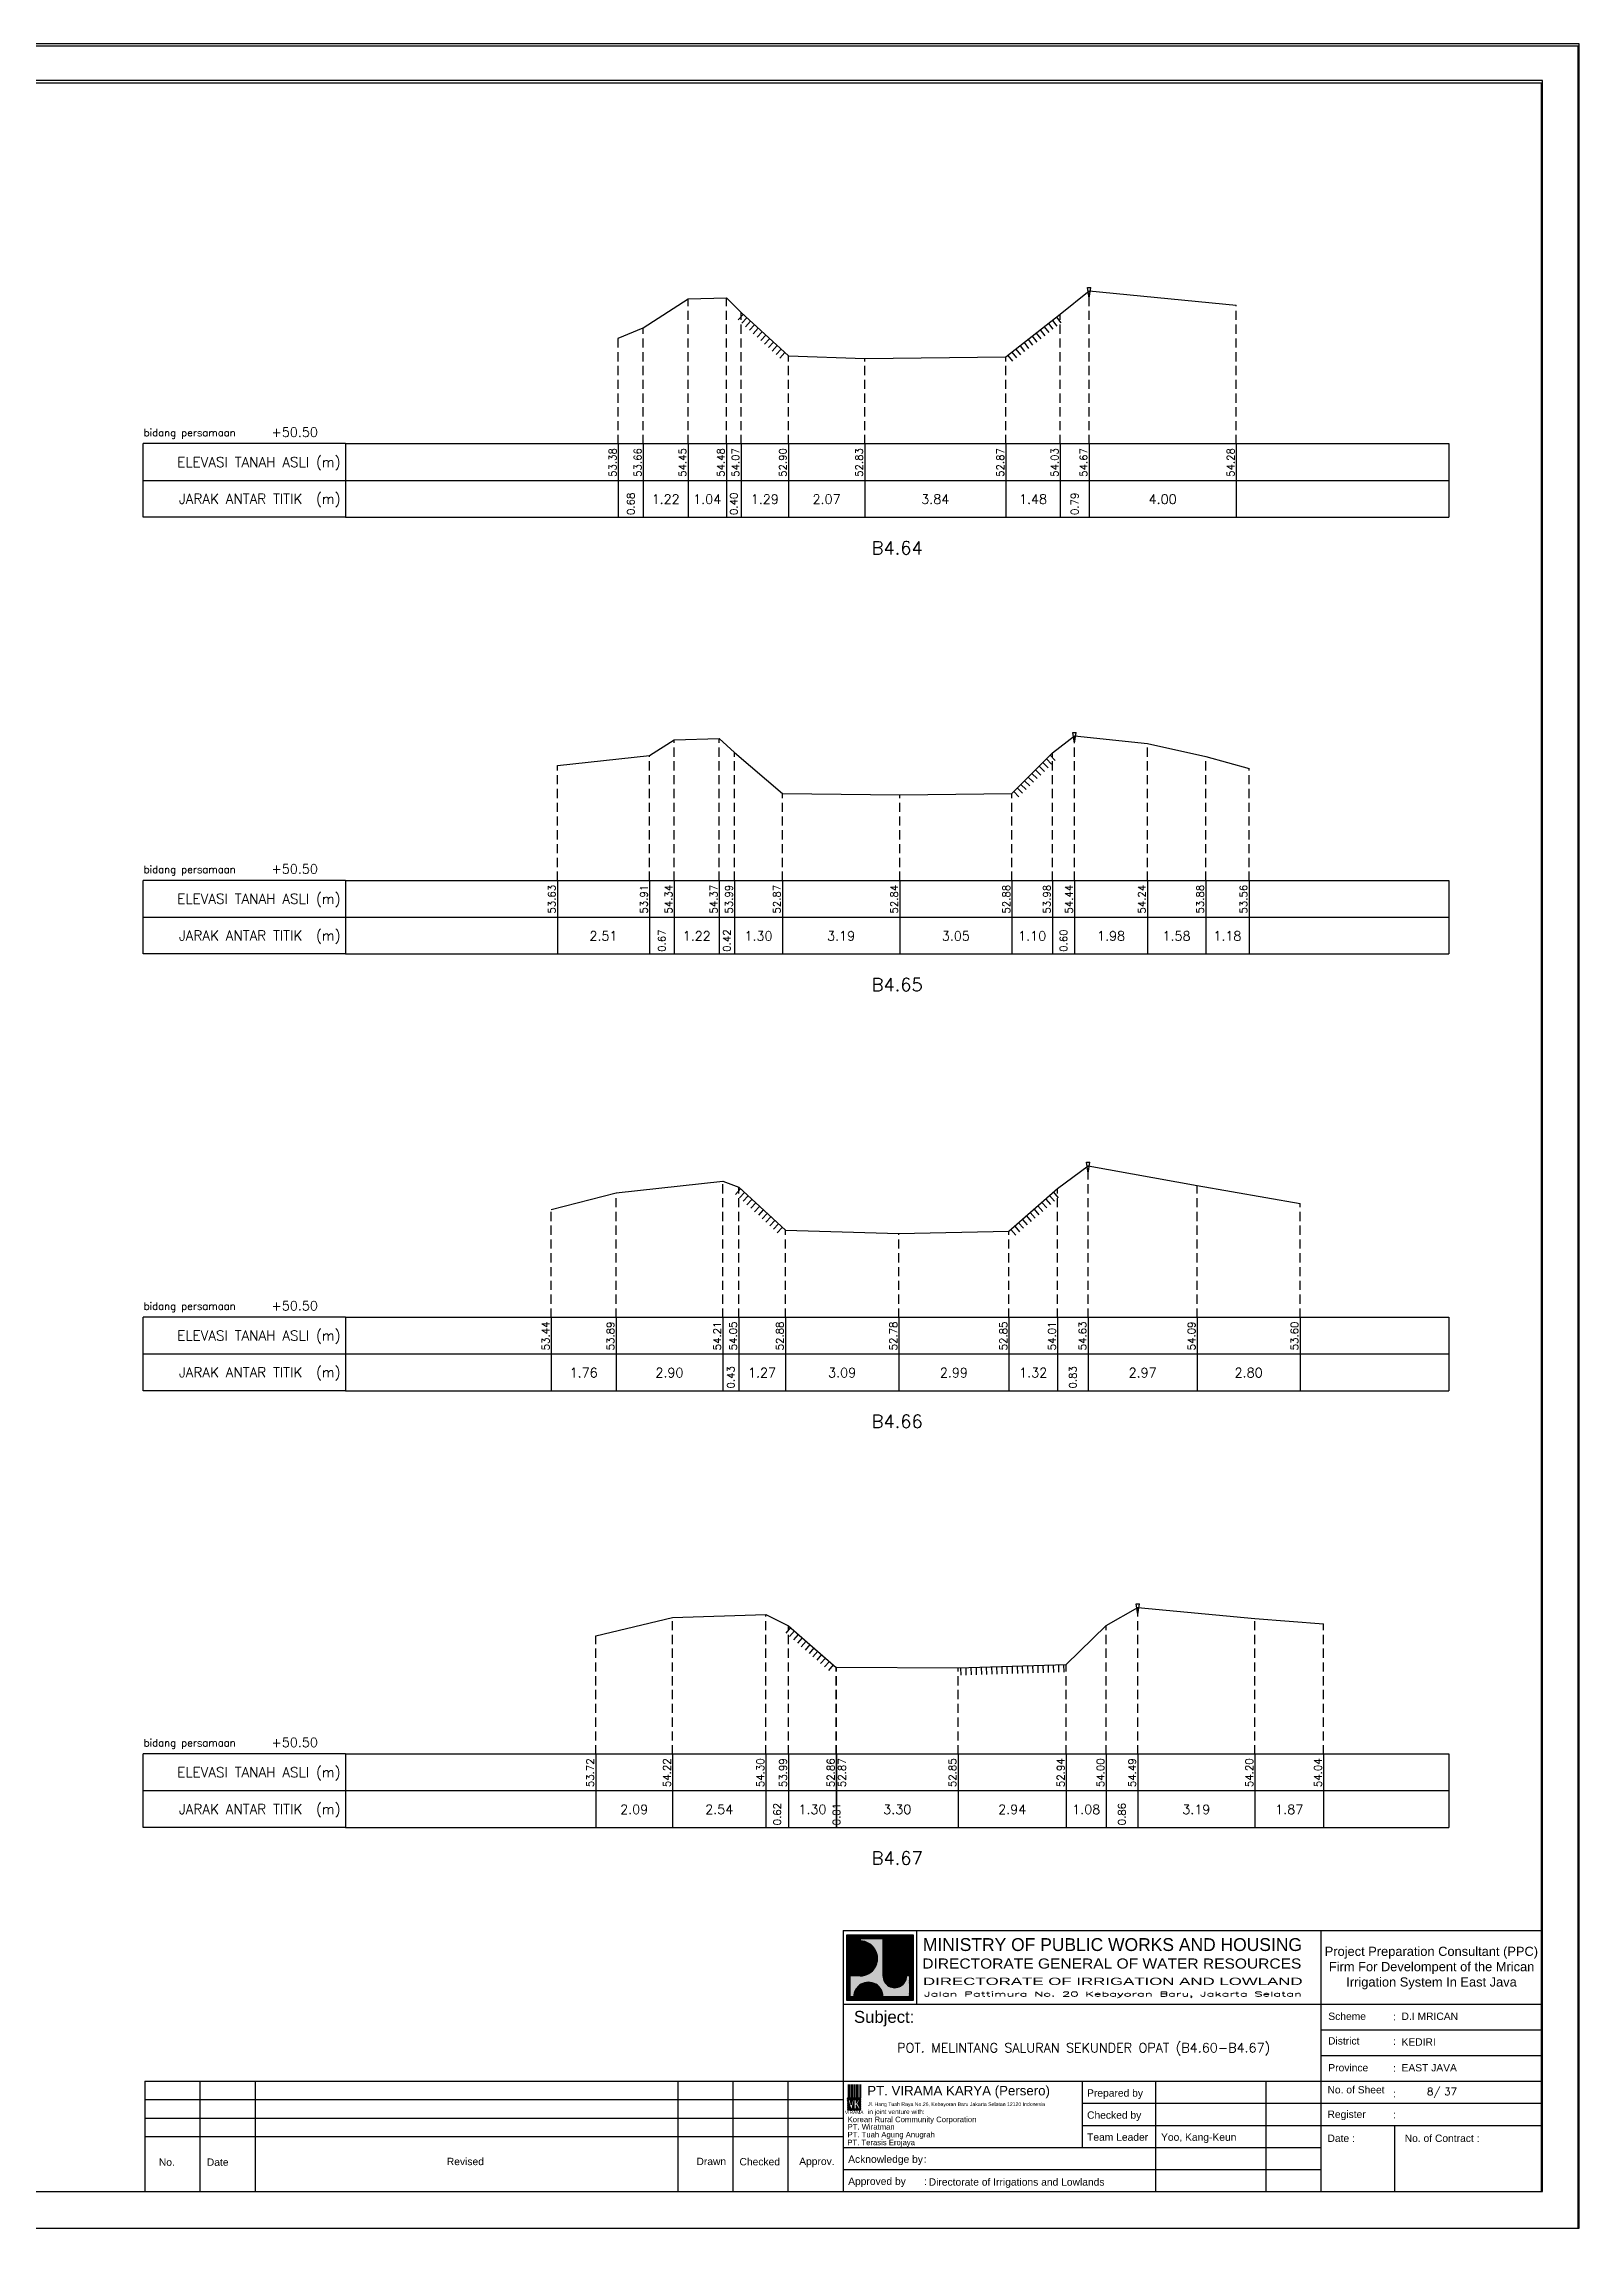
# Model space of a CAD drawing. Header units: inches. Extents: x -11 to 3175, y -842 to -783.
# Drawn here: x 639.3 to 681.1, y -842 to -782.6 of the extents above; entities that cross this region are included whole.
import ezdxf
from ezdxf.enums import TextEntityAlignment as Align

# ---------------------------------------------------------------- set-up
doc = ezdxf.new("R2010")
doc.units = ezdxf.units.IN
doc.header["$MEASUREMENT"] = 0
doc.linetypes.add('DASHED2', pattern=[0.375, 0.25, -0.125])
doc.layers.add('KOP', color=7, linetype='Continuous')
doc.layers.add('pelengkap', color=7, linetype='Continuous')
doc.styles.add('ARIAL', font='arial.ttf')
doc.styles.add('battang01', font='arial.ttf')
doc.styles.add('L100', font='simplex.shx', dxfattribs={"height": 0.254})
doc.styles.add('L140', font='simplex.shx', dxfattribs={"height": 0.356})
doc.styles.add('L80', font='simplex.shx', dxfattribs={"height": 0.203})
doc.styles.add('ROMANS-N', font='ROMANS.SHX', dxfattribs={"width": 0.8})
doc.styles.add('SONDU', font='arial.ttf')
doc.styles.get("Standard").update_dxf_attribs({"font": 'simplex.shx'})
doc.styles.add('STYLE1', font='arial.ttf', dxfattribs={"height": 0.2})
pattern_1 = [(45, (0, 0), (-0.08838834764831843, 0.08838834764831845), [])]

# ---------------------------------------------------------------- blocks, each defined once
blk = doc.blocks.new('kop')
at = {"layer": 'KOP'}
h = blk.add_hatch(color=3, dxfattribs=at)
h.paths.add_polyline_path([(609.8653532927285, 69.7965174242664), (591.8076082223538, 69.7965174242664), (591.8076082223538, 51.90947071793616), (609.8653532927285, 51.90947071793616)])
h.paths.add_polyline_path([(592.1020534932645, 52.24844148547069), (592.1020534932645, 69.50460869670152), (609.5341911203627, 69.50460869670152), (609.5341911203627, 52.24844148547069)], flags=16)
edge = h.paths.add_edge_path(flags=0)
edge.add_line((608.873529834174, 52.90910277674104), (601.6712012034158, 52.90910277674104))
edge.add_ellipse((597.6820295724688, 52.91975268540099), major_axis=(2.820780363398898, 2.820780363398898), ratio=0.9999999999999934, start_angle=314.8470375744171, end_angle=495.1529624255826)
edge.add_line((593.6928579415221, 52.90910277674104), (592.7627147794652, 52.90910277674104))
edge.add_line((592.7627147794651, 52.90910277674104), (592.7627147794651, 58.62619728620361))
edge.add_line((592.7627147794651, 58.62619728620368), (595.428986556629, 58.62619728620368))
edge.add_ellipse((595.4289865566291, 63.36824099147847), major_axis=(-3.353131261170752, 3.353131261170752), ratio=0.9999999999999983, start_angle=134.9999999999999, end_angle=314.9999999999999)
edge.add_line((595.4289865566291, 68.11028469675327), (595.4289865566291, 68.84394741944757))
edge.add_line((595.4289865566291, 68.84394741944752), (601.6547436091821, 68.84394741944752))
edge.add_line((601.6547436091821, 68.84394741944752), (601.6547436091821, 58.59413430307072))
edge.add_ellipse((604.8563547331537, 58.62619728605213), major_axis=(2.263994459030571, 2.263994459030571), ratio=0.9999999999991376, start_angle=135.5737774266452, end_angle=315.0000000026869)
edge.add_line((608.0581264027169, 58.62619728620368), (608.873529834174, 58.62619728620368))
edge.add_line((608.873529834174, 58.62619728620368), (608.873529834174, 52.9091027767411))
h = blk.add_hatch(dxfattribs=at)
h.set_pattern_fill('ANSI31', color=21)
h.set_pattern_definition(pattern_1)
h.paths.add_polyline_path([(609.5341911203627, 69.50460869670152), (592.1020534932645, 69.50460869670152), (592.1020534932645, 52.24844148547069), (609.5341911203627, 52.24844148547069)])
edge = h.paths.add_edge_path(flags=16)
edge.add_line((608.0581264038578, 58.62619728331649), (608.873529834174, 58.62619728331649))
edge.add_line((608.873529834174, 58.62619728331649), (608.873529834174, 52.90910277674104))
edge.add_line((608.873529834174, 52.90910277674104), (601.6712012043477, 52.90910277674104))
edge.add_ellipse((597.6820295732255, 52.91975268530538), major_axis=(-2.820780363950464, 2.820780363950464), ratio=0.9999999999999999, start_angle=224.8470375717975, end_angle=405.1529624282025)
edge.add_line((593.6928579421033, 52.90910277674104), (592.7627147794651, 52.90910277674104))
edge.add_line((592.7627147794651, 52.90910277674104), (592.7627147794651, 58.62619728331649))
edge.add_line((592.7627147794651, 58.62619728331649), (595.4289865705781, 58.62619728331649))
edge.add_ellipse((595.4289865571182, 63.3682409894528), major_axis=(-3.353131262124677, 3.353131262124677), ratio=0.9999999999999912, start_angle=134.9999999999997, end_angle=314.9999999999998)
edge.add_line((595.4289865571182, 68.11028469676671), (595.4289865571182, 68.84394741944752))
edge.add_line((595.4289865571182, 68.84394741944752), (601.6547436095548, 68.84394741944752))
edge.add_line((601.6547436095548, 68.84394741944752), (601.6547436095548, 58.5941344047481))
edge.add_ellipse((604.8563547345466, 58.62619728331649), major_axis=(-2.263994459341034, 2.263994459341035), ratio=0.999999999999965, start_angle=45.57377555810933, end_angle=225.000000000001)
h = blk.add_hatch(color=3, dxfattribs=at)
edge = h.paths.add_edge_path()
edge.add_line((601.6547436091821, 68.84394741944752), (595.4289865566291, 68.84394741944752))
edge.add_line((595.4289865566291, 68.84394741944752), (595.4289865566291, 68.11028469675321))
edge.add_ellipse((595.4289865566291, 63.36824099147847), major_axis=(-3.353131261170759, 3.353131261170758), ratio=0.9999999999999979, start_angle=134.9999999999999, end_angle=314.99999999999994, ccw=False)
edge.add_line((595.4289865566291, 58.62619728620368), (592.7627147794652, 58.62619728620368))
edge.add_line((592.7627147794651, 58.62619728620368), (592.7627147794651, 52.9091027767411))
edge.add_line((592.7627147794651, 52.90910277674104), (593.692857941522, 52.90910277674104))
edge.add_ellipse((597.6820295724688, 52.91975268540099), major_axis=(-2.820780363398898, 2.820780363398898), ratio=0.9999999999999934, start_angle=-135.1529624255826, end_angle=45.15296242558293, ccw=False)
edge.add_line((601.6712012034156, 52.90910277674104), (608.8735298341738, 52.90910277674104))
edge.add_line((608.873529834174, 52.90910277674104), (608.873529834174, 58.62619728620361))
edge.add_line((608.873529834174, 58.62619728620368), (608.0581264027169, 58.62619728620368))
edge.add_ellipse((604.856354733136, 58.62619728987087), major_axis=(2.263994459042317, 2.263994459042318), ratio=0.9999999999997576, start_angle=134.426222510409, end_angle=314.999999934367, ccw=False)
edge.add_line((601.6547436091821, 58.65826027636805), (601.6547436091821, 68.8439474194476))
h = blk.add_hatch(dxfattribs=at)
h.set_pattern_fill('ANSI31', color=41)
h.set_pattern_definition(pattern_1)
h.paths.add_polyline_path([(595.5939701222399, 25.44229578518152), (591.9923714647559, 25.44229578518152), (591.9923714647559, 22.12011222587194), (595.5939701222399, 22.12011222587194)])
h.paths.add_polyline_path([(594.8290399212113, 23.80107538915849), (595.486404190889, 22.50553331270966), (594.9518442189607, 22.50553331270966), (594.3704352444638, 23.59173922572727), (594.3704352444638, 22.50553331270966), (593.8526512319377, 22.50553331270966), (593.8526512319377, 24.7253559070662), (593.2416323709347, 22.50553331270966), (592.8436656118323, 22.50553331270966), (592.1206616099082, 25.0450254569166), (592.6728596590955, 25.0450254569166), (593.0257276515837, 23.53939475651638), (593.4088768836065, 25.0450254569166), (594.3704352444638, 25.0450254569166), (594.3704352444638, 23.99209855350495), (594.8904903176194, 25.0450254569166), (595.4627761213299, 25.0450254569166)], flags=16)
at = {"color": 2}
blk.add_lwpolyline([(-49.29008735655361, -9.987386569675465), (790.6905617838997, -9.987386569675465), (790.6905617838997, 583.2926438577114), (-49.29008735655361, 583.2926438577114)], close=True, dxfattribs=at)
at = {"color": 6}
blk.add_lwpolyline([(0.6493091440684111, 0.0004927304488262507), (780.7026824837753, 0.0004927304488262507), (780.7026824837753, 573.3047645575871), (0.6493091440684111, 573.3047645575871)], close=True, dxfattribs=at)
at = {"layer": 'KOP', "color": 5}
for p, q in [((590.8030303217506, 70.96299432783698), (590.8030303217506, 29.98464833497903)), ((590.8030303217506, 70.96299432783698), (780.7026824837753, 70.96299432783698)), ((400.9033781597261, 29.98464833497903), (400.9033781597261, 0.0004927304488262507)), ((400.9033781597261, 29.98464833497903), (590.8030303217506, 29.98464833497903)), ((590.8030303217506, 29.98464833497903), (590.8030303217506, 0.0004927304488262507))]:
    blk.add_line(p, q, dxfattribs=at)
at = {"layer": 'KOP', "color": 3}
for p, q in [((591.8076082223538, 69.7965174242664), (609.8653532927285, 69.7965174242664)), ((591.8076082223538, 51.90947071793616), (591.8076082223538, 69.7965174242664)), ((592.1020534932645, 69.50460869670152), (609.5341911203627, 69.50460869670152)), ((592.1020534932645, 52.24844148547069), (592.1020534932645, 69.50460869670152)), ((595.4289865571182, 68.84394741502373), (595.4289865571182, 68.1102846954029)), ((595.4289865566291, 68.84394741944752), (601.6547436091821, 68.84394741944752)), ((601.6547436095548, 58.59413430414176), (601.6547436095548, 68.84394741502373)), ((609.5341911203627, 69.50460869670152), (609.5341911203627, 52.24844148547069)), ((609.8653532927285, 69.7965174242664), (609.8653532927285, 51.90947071793616)), ((592.7627147794651, 52.90910277674104), (592.7627147794651, 58.62619728620368)), ((595.4289865571182, 58.62619728331649), (592.7627147799426, 58.62619728331649)), ((608.8735298352565, 58.62619728331649), (608.0581264038578, 58.62619728331649)), ((608.873529834174, 58.62619728620368), (608.873529834174, 52.90910277674104)), ((609.8653532927285, 51.90947071793616), (591.8076082223538, 51.90947071793616)), ((609.5341911203627, 52.24844148547069), (592.1020534932645, 52.24844148547069)), ((593.6928579415221, 52.90910277674104), (592.7627147794651, 52.90910277674104)), ((608.873529834174, 52.90910277674104), (601.6712012034156, 52.90910277674104)), ((720.7343712747147, 43.97725428375983), (780.7026824837753, 43.97725428375983)), ((720.7343712747147, 36.98095130936949), (780.7026824837753, 36.98095130936949)), ((415.895455961991, 29.98464833497903), (415.895455961991, 0.0004927304488262507)), ((430.8875337642562, 29.98464833497903), (430.8875337642562, 0.0004927304488262507)), ((545.8267969149554, 29.98464833497903), (545.8267969149554, 0.0004927304488262507)), ((560.8188747172203, 29.98464833497903), (560.8188747172203, 0.0004927304488262507)), ((575.8109525194855, 29.98464833497903), (575.8109525194855, 0.0004927304488262507)), ((655.7687007982327, 29.98464833497903), (655.7687007982327, 11.99415497226093)), ((675.7581378679197, 29.98464833497903), (675.7581378679197, 0.0004927304488262507)), ((705.7422934724498, 29.98464833497903), (705.7422934724498, 0.0004927304488262507)), ((400.9033781597261, 24.98728906755738), (590.8030303217506, 24.98728906755738)), ((655.7687007982327, 23.98781721407303), (720.7343712747147, 23.98781721407303)), ((720.7343712747147, 23.98781721407303), (780.7026824837753, 23.98781721407303)), ((400.9033781597261, 19.98992980013563), (590.8030303217506, 19.98992980013563)), ((655.7687007982327, 17.99098609316704), (720.7343712747147, 17.99098609316704)), ((720.7343712747147, 17.99098609316704), (780.7026824837753, 17.99098609316704)), ((740.7238083444017, 17.99098609316704), (740.7238083444017, 0.0004927304488262507)), ((400.9033781597261, 14.99257053271398), (590.8030303217506, 14.99257053271398)), ((590.8030303217506, 5.997323851354935), (720.7343712747147, 5.997323851354935))]:
    blk.add_line(p, q, dxfattribs=at)
at = {"layer": 'KOP', "color": 4}
for p, q in [((610.7924673914374, 70.96299432783698), (610.7924673914374, 50.97355725815018)), ((720.7343712747147, 70.96299432783698), (720.7343712747147, 0.0004927304488262507)), ((590.8030303217506, 50.97355725815018), (720.7343712747147, 50.97355725815018)), ((720.7343712747147, 50.97355725815018), (780.7026824837753, 50.97355725815018)), ((590.8030303217506, 29.98464833497903), (720.7343712747147, 29.98464833497903)), ((720.7343712747147, 29.98464833497903), (780.7026824837753, 29.98464833497903)), ((590.8030303217506, 11.99415497226093), (720.7343712747147, 11.99415497226093))]:
    blk.add_line(p, q, dxfattribs=at)
at = {"layer": 'KOP', "color": 41}
blk.add_line((595.5939701222399, 22.12011222587194), (591.9923714647559, 22.12011222587194), dxfattribs=at)
for points in [[(591.9923714647559, 25.44229578518152), (595.5939701222399, 25.44229578518152)], [(592.1206616099082, 25.0450254569166), (592.6728596590955, 25.0450254569166)], [(592.1206616099082, 25.0450254569166), (592.8436656118323, 22.50553331270964)], [(592.2042302093139, 25.44229578518152), (592.4160889538717, 25.44229578518152)], [(592.6279476984296, 25.44229578518152), (592.8398064429874, 25.44229578518152)], [(592.6728596590955, 25.04502545691657), (593.0257276515837, 23.53939475651638), (593.4088768836065, 25.04502545691663)], [(593.0516651875452, 25.44229578518152), (593.2635239321031, 25.44229578518152)], [(593.2416323709347, 22.50553331270964), (593.8526512319377, 24.7253559070662)], [(593.4088768836065, 25.0450254569166), (594.3704352444638, 25.0450254569166)], [(593.475382676661, 25.44229578518152), (593.6872414212188, 25.44229578518152)], [(593.8526512319377, 22.50553331270966), (593.8526512319377, 24.7253559070662)], [(593.8991001657766, 25.44229578518152), (594.1109589103345, 25.44229578518152)], [(594.3228176548924, 25.44229578518152), (594.5346763994503, 25.44229578518152)], [(594.3704352444638, 25.0450254569166), (594.3704352444638, 23.99209855350495)], [(594.3704352444638, 23.99209855350495), (594.8904903176194, 25.04502545691664)], [(594.7465351440081, 25.44229578518152), (594.958393888566, 25.44229578518152)], [(594.8290399212113, 23.80107538915849), (595.4627761213299, 25.04502545691658)], [(594.8290399212113, 23.80107538915849), (595.486404190889, 22.50553331270966)], [(594.8904903176194, 25.0450254569166), (595.4627761213299, 25.0450254569166)], [(595.1702526331238, 25.44229578518152), (595.3821113776818, 25.44229578518152)], [(592.8436656118323, 22.50553331270966), (593.2416323709347, 22.50553331270966)], [(593.8526512319377, 22.50553331270966), (594.3704352444638, 22.50553331270966)], [(594.9518442189607, 22.50553331270961), (594.3704352444638, 23.59173922572727)], [(594.3704352444638, 23.59173922572727), (594.3704352444638, 22.50553331270966)], [(594.9518442189607, 22.50553331270966), (595.486404190889, 22.50553331270966)]]:
    blk.add_lwpolyline(points, dxfattribs=at)
at = {"layer": 'KOP', "color": 42}
for points in [[(592.1962927759001, 29.11418325926331), (592.1962927759001, 25.44229578518152)], [(592.5354066955362, 29.11418325926331), (592.5354066955362, 25.44229578518152)], [(592.9591241846518, 29.11418325926331), (592.9591241846518, 25.44229578518152)], [(593.3828416737675, 29.11418325926331), (593.3828416737675, 25.44229578518152)], [(593.8065591628832, 29.11418325926331), (593.8065591628832, 25.44229578518152)], [(594.2302766519989, 29.11418325926331), (594.2302766519989, 25.44229578518152)], [(594.6539941411147, 29.11418325926331), (594.6539941411147, 25.44229578518152)], [(595.0777116302304, 29.11418325926331), (595.0777116302304, 25.44229578518152)], [(595.5014291193462, 29.11418325926331), (595.5014291193462, 25.44229578518152)]]:
    blk.add_lwpolyline(points, dxfattribs=at)
at = {"layer": 'KOP', "color": 3}
for centre, major_axis, ratio, start_param, end_param in [((595.4289865571182, 63.3682409894528), (-3.353131262124677, 3.353131262124677), 0.9999999999999912, 2.35619449019234, 5.497787143782134), ((597.6820295732255, 52.91975268530538), (-2.820780363950464, 2.820780363950464), 0.9999999999999998, 3.924321118983262, 7.071253168581014), ((604.8563547345466, 58.62619728331649), (-2.263994459341034, 2.263994459341035), 0.9999999999999651, 0.7853981633974656, 3.926990816987259)]:
    blk.add_ellipse(centre, major_axis=major_axis, ratio=ratio, start_param=start_param, end_param=end_param, dxfattribs=at)
at = {"layer": 'KOP', "color": 5, "style": 'SONDU'}
for s, height, width, p, p2 in [('MINISTRY OF PUBLIC WORKS AND HOUSING', 3.49815148719519, 0.9710490151369037, (612.4932982688147, 65.39724920043633), (715.583635835389, 65.39724920043633)), ('DIRECTORATE GENERAL OF WATER RESOURCES', 2.748547597081934, 1.100714376561997, (612.3259886324004, 60.61804978528377), (715.4154333181652, 60.61804978528377)), ('DIRECTORATE OF IRRIGATION AND LOWLAND', 1.99894370696868, 1.63875262601232, (612.5247331509995, 56.15346481889102), (715.7518429621628, 56.15346481889102))]:
    blk.add_text(s, height=height, dxfattribs=dict(at, width=width)).set_placement(p, p2, align=Align.FIT)
at = {"layer": 'KOP', "color": 3, "style": 'ROMANS-N', "width": 1.832260783358812}
blk.add_text('Jalan Pattimura No. 20 Kebayoran Baru, Jakarta Selatan', height=1.249339816855425, dxfattribs=at).set_placement((612.7914110984061, 53.0739527913797), (715.583635835389, 53.0739527913797), align=Align.FIT)
at = {"layer": 'KOP', "color": 5, "style": 'ARIAL'}
blk.add_text('Subject:', height=3.252150442789123, dxfattribs=at).set_placement((593.7538629287924, 45.86653647040268))
at = {"layer": 'KOP', "color": 3}
for s, height, style, p in [('Scheme', 1.99894370696868, 'battang01', (722.7467307064071, 46.65722556886666)), (':', 1.99894370696868, 'battang01', (740.368327375754, 46.56012324452533)), ('D.I MRICAN', 1.99894370696868, 'battang01', (742.6585068305885, 46.65722556886666)), ('District', 1.99894370696868, 'battang01', (722.6754973804648, 39.96707763894264)), ('KEDIRI', 1.99894370696868, 'battang01', (742.6585068305885, 39.66092259447632)), (':', 1.99894370696868, 'battang01', (740.382074427338, 39.86997531646293)), ('Province', 1.99894370696868, 'battang01', (722.7467307064071, 32.66461962008597)), (':', 1.99894370696868, 'battang01', (740.368327375754, 32.56751729574452)), ('EAST JAVA', 1.99894370696868, 'battang01', (742.6585068305885, 32.66461962008597)), ('Prepared by', 1.99894370696868, 'battang01', (657.1430811109453, 25.78808395849862)), ('No. of Sheet ', 1.99894370696868, 'battang01', (722.520620818671, 26.67669459981798)), (':', 1.99894370696868, 'battang01', (740.3764858407951, 25.61838168175072)), ('in joint venture with:', 1.249339816855425, 'SONDU', (597.5578460284455, 21.07202452231022)), ('Checked by', 1.99894370696868, 'battang01', (657.1430811109453, 19.79125283759251)), ('Register', 1.99894370696868, 'battang01', (722.520620818671, 20.01807698302375)), (':', 1.99894370696868, 'battang01', (740.3598310849088, 19.92097465868241)), ('Team Leader', 1.99894370696868, 'battang01', (657.1430811109453, 13.79442171668651)), ('Yoo, Kang-Keun', 1.99894370696868, 'battang01', (677.261691985017, 13.79442171668651)), ('Date :', 1.99894370696868, 'battang01', (722.520620818671, 13.48542904786333)), ('No. of Contract :', 1.99894370696868, 'battang01', (743.5203251274443, 13.48542904786333)), ('No.', 2, 'STYLE1', (404.7326663119579, 6.989602865739329)), ('Date', 2, 'STYLE1', (417.7761580577991, 6.989602865739329)), ('Revised', 2, 'STYLE1', (483.0371936477145, 7.169341252978228)), ('Drawn', 2, 'STYLE1', (550.9231662973559, 7.182965166626985)), ('Checked', 2, 'STYLE1', (562.6224972631348, 7.108401592637279)), ('Approv.', 2, 'STYLE1', (578.86250988613, 7.205550314016108)), ('Acknowledge by', 1.99894370696868, 'battang01', (592.1774106344633, 7.797590595780406)), (':', 1.99894370696868, 'battang01', (612.7647815001492, 7.813086169812294)), ('Approved by', 1.99894370696868, 'battang01', (592.1774106344633, 1.800759474874411)), (':', 1.99894370696868, 'battang01', (612.8062382028575, 1.771932832116903)), ('Directorate of Irrigations and Lowlands', 1.99894370696868, 'battang01', (614.0846811434608, 1.594699671224788))]:
    blk.add_text(s, height=height, dxfattribs=dict(at, style=style)).set_placement(p)
at = {"layer": 'KOP', "color": 6, "style": 'SONDU'}
blk.add_text('PT. VIRAMA KARYA (Persero)', height=2.580944750812598, dxfattribs=at).set_placement((597.3630730504415, 26.14584984606049))
at = {"layer": 'KOP', "color": 42, "style": 'SONDU'}
blk.add_text('VIRAMA', height=0.9417941134961573, dxfattribs=at).set_placement((591.2959839900191, 21.03873930941651))
at = {"layer": 'KOP', "color": 4, "style": 'SONDU'}
for s, p in [('Korean Rural Community Corporation', (592.0172325651579, 18.85809622764893)), ('PT. Wiratman', (592.0172325651579, 16.86431729777243)), ('PT. Terasis Erojaya', (591.9444979581187, 12.58833032325808)), ('PT. Tuah Agung Anugrah', (591.9984246368545, 14.73155498450907))]:
    blk.add_text(s, height=1.49920778022651, dxfattribs=at).set_placement(p)
at = {"layer": 'KOP', "color": 3, "insert": (719.8583502723425, 60.76950394133539), "char_height": 2.49867963371085, "width": 61.43936713392102, "attachment_point": 4, "style": 'SONDU'}
blk.add_mtext('\\pi1.9124;Project Preparation Consultant (PPC)\\P\\pi3.0493;Firm For Develompent of the Mrican \\P\\pi7.7731;Irrigation System In East Java', dxfattribs=at)
at = {"layer": 'KOP', "color": 2, "insert": (597.5716775050441, 24.25098294227902), "char_height": 0.9994718534843399, "width": 48.71807324837515, "attachment_point": 1, "style": 'SONDU'}
blk.add_mtext('Jl. Hang Tuah Raya No.26, Kebayoran Baru Jakarta Selatan 12120 Indonesia', dxfattribs=at)
blk = doc.blocks.new('c100')
at = {"color": 2}
blk.add_lwpolyline([(-5, -1), (79.10000000000002, -1), (79.10000000000002, 58.4), (-5, 58.4)], close=True, dxfattribs=at)
at = {"color": 6}
blk.add_lwpolyline([(0, 0), (78.10000000000002, 0), (78.10000000000002, 57.4), (3.516176065587739e-15, 57.4)], close=True, dxfattribs=at)
blk = doc.blocks.new('das2')
at = {"color": 5, "linetype": 'Continuous'}
for q in [(0, 1), (17.75, 0.9999999999999973)]:
    blk.add_line((2.75, 1), q, dxfattribs=at)
at = {"color": 3, "linetype": 'Continuous'}
for p, q in [((2.75, 1), (2.75, 0)), ((17.75, 0.9999999999999973), (17.75, -2.664535259100376e-15)), ((0, 0.5000000000000004), (17.75, 0.4999999999999973)), ((2.75, 0), (0, 0)), ((2.75, 0), (17.75, -2.664535259100376e-15))]:
    blk.add_line(p, q, dxfattribs=at)
blk.add_lwpolyline([(0, 0), (0, 1)], dxfattribs=at)
blk.add_text('bidang persamaan', height=0.1, dxfattribs=at).set_placement((0.005000000000000004, 1.100000000000001))
at = {"color": 5, "linetype": 'Continuous'}
for s, p in [('ELEVASI TANAH ASLI (m)', (2.683279515513197, 0.6825000000000001)), ('JARAK ANTAR TITIK  (m)', (2.683279515513197, 0.1825000000000001))]:
    blk.add_text(s, height=0.135, dxfattribs=at).set_placement(p, align=Align.RIGHT)
blk = doc.blocks.new('gbrpatok')
at = {"color": 2, "linetype": 'Continuous'}
for p, q in [((-0.0004517254713327645, 0.0009574234873781506), (0.0004517254713327645, 0.0009574234873781506)), ((0, -0.001962284437723838), (-0.0004517254713327645, 0.0009574234873781506)), ((0, -0.001962284437723838), (0.0004517254713327645, 0.0009574234873781506))]:
    blk.add_line(p, q, dxfattribs=at)

msp = doc.modelspace()

# ---------------------------------------------------------------- linework, layer by layer
at = {"color": 2, "linetype": 'Continuous', "lineweight": -3}
for p, q in [((666.9846871880146, -789.9549437295865), (667.7698623280146, -789.3209437295866)), ((667.7698623280146, -789.3209437295866), (671.7698623280146, -789.7079437295865)), ((655.6457942780146, -790.3259437295865), (656.8624921180146, -789.5349437295865)), ((656.8624921180146, -789.5349437295865), (657.9050966440146, -789.5099437295866)), ((657.9050966440146, -789.5099437295866), (658.3063933550146, -789.9129437295866)), ((658.3063933550146, -789.9129437295866), (659.5936803340146, -791.0889437295865)), ((665.5055388090146, -791.1179437295865), (666.9846871880146, -789.9549437295865)), ((654.9649625580146, -790.6049437295866), (655.6457942780146, -790.3259437295865)), ((659.5936803340146, -791.0889437295865), (661.6668289020146, -791.1599437295865)), ((661.6668289020146, -791.1599437295865), (665.5055388090146, -791.1179437295865)), ((655.8156931409483, -801.949709414938), (656.4865320009483, -801.525709414938)), ((656.4865320009483, -801.525709414938), (657.7112665329482, -801.495709414938)), ((657.7112665329482, -801.495709414938), (658.1280136069482, -801.870709414938)), ((658.1280136069482, -801.870709414938), (659.4294265539482, -802.987709414938)), ((665.6697927279482, -802.986709414938), (666.7739731629482, -801.881709414938)), ((666.7739731629482, -801.881709414938), (667.3744971009482, -801.422709414938)), ((667.3744971009482, -801.422709414938), (669.3564660709483, -801.625709414938)), ((669.3564660709483, -801.625709414938), (670.9401476729482, -801.980709414938)), ((653.3100110409482, -802.228709414938), (655.8156931409483, -801.949709414938)), ((670.9401476729482, -801.980709414938), (672.1178002749482, -802.306709414938)), ((659.4294265539482, -802.987709414938), (662.6215197179482, -803.0227094149379)), ((662.6215197179482, -803.0227094149379), (665.6697927279482, -802.986709414938)), ((666.9115113606047, -813.7299265522679), (667.7408785896047, -813.1109265522679)), ((667.7408785896047, -813.1109265522679), (670.7089050386047, -813.6439265522679)), ((654.9051917396047, -813.8479265522678), (657.8086329226047, -813.5269265522678)), ((657.8086329226047, -813.5269265522678), (658.2419198046047, -813.6919265522679)), ((658.2419198046047, -813.6919265522679), (659.5096750326047, -814.8619265522678)), ((665.5895441206047, -814.8909265522678), (666.9115113606047, -813.7299265522679)), ((670.7089050386047, -813.6439265522679), (673.5047006726047, -814.1389265522679)), ((653.1426052296047, -814.2979265522679), (654.9051917396047, -813.8479265522678)), ((659.5096750326047, -814.8619265522678), (662.5971012806046, -814.9549265522678)), ((662.5971012806046, -814.9549265522678), (665.5895441206047, -814.8909265522678)), ((654.3541221543863, -825.8947270814707), (656.4417892243864, -825.3897270814707)), ((656.4417892243864, -825.3897270814707), (658.9810674043864, -825.3147270814707)), ((658.9810674043864, -825.3147270814707), (659.5978112763863, -825.6207270814707)), ((659.5978112763863, -825.6207270814707), (660.8948173723863, -826.7507270814707)), ((667.1492099683863, -826.6727270814706), (668.2319708633863, -825.6107270814707)), ((668.2319708633863, -825.6107270814707), (669.0916324243864, -825.1187270814706)), ((669.0916324243864, -825.1187270814706), (672.2774965143864, -825.4167270814706)), ((672.2774965143864, -825.4167270814706), (674.1457056333863, -825.5687270814707)), ((660.8948173723863, -826.7507270814707), (660.9013442733864, -826.7397270814706)), ((660.9013442733864, -826.7397270814706), (664.2044013063863, -826.7627270814706)), ((664.2044013063863, -826.7627270814706), (667.1492099683863, -826.6727270814706))]:
    msp.add_line(p, q, dxfattribs=at)
at = {"color": 1, "linetype": 'DASHED2', "lineweight": -3}
for p, q in [((667.7698623280146, -793.4869437295865), (667.7698623280146, -789.3209437295866)), ((656.8624921180146, -793.4869437295865), (656.8624921180146, -789.5349437295865)), ((657.9050966440146, -793.4869437295865), (657.9050966440146, -789.5099437295866)), ((658.3063933550146, -793.4869437295865), (658.3063933550146, -789.9129437295866)), ((666.9846871880146, -793.4869437295865), (666.9846871880146, -789.9549437295865)), ((671.7698623280146, -793.4869437295865), (671.7698623280146, -789.7079437295865)), ((654.9649625580146, -793.4869437295865), (654.9649625580146, -790.6049437295866)), ((655.6457942780146, -793.4869437295865), (655.6457942780146, -790.3259437295865)), ((659.5936803340146, -793.4869437295865), (659.5936803340146, -791.0889437295865)), ((661.6668289020146, -793.4869437295865), (661.6668289020146, -791.1599437295865)), ((665.5055388090146, -793.4869437295865), (665.5055388090146, -791.1179437295865)), ((656.4865320009483, -805.361709414938), (656.4865320009483, -801.525709414938)), ((657.7112665329482, -805.361709414938), (657.7112665329482, -801.495709414938)), ((658.1280136069482, -805.361709414938), (658.1280136069482, -801.870709414938)), ((666.7739731629482, -805.361709414938), (666.7739731629482, -801.881709414938)), ((667.3744971009482, -805.361709414938), (667.3744971009482, -801.422709414938)), ((669.3564660709483, -805.361709414938), (669.3564660709483, -801.625709414938)), ((653.3100110409482, -805.361709414938), (653.3100110409482, -802.228709414938)), ((655.8156931409483, -805.361709414938), (655.8156931409483, -801.949709414938)), ((670.9401476729482, -805.361709414938), (670.9401476729482, -801.980709414938)), ((672.1178002749482, -805.361709414938), (672.1178002749482, -802.306709414938)), ((659.4294265539482, -805.361709414938), (659.4294265539482, -802.987709414938)), ((662.6215197179482, -805.361709414938), (662.6215197179482, -803.0227094149379)), ((665.6697927279482, -805.361709414938), (665.6697927279482, -802.986709414938)), ((667.7408785896047, -817.2369265522678), (667.7408785896047, -813.1109265522679)), ((657.8086329226047, -817.2369265522678), (657.8086329226047, -813.5269265522678)), ((658.2419198046047, -817.2369265522678), (658.2419198046047, -813.6919265522679)), ((666.9115113606047, -817.2369265522678), (666.9115113606047, -813.7299265522679)), ((670.7089050386047, -817.2369265522678), (670.7089050386047, -813.6439265522679)), ((653.1426052296047, -817.2369265522678), (653.1426052296047, -814.2979265522679)), ((654.9051917396047, -817.2369265522678), (654.9051917396047, -813.8479265522678)), ((673.5047006726047, -817.2369265522678), (673.5047006726047, -814.1389265522679)), ((659.5096750326047, -817.2369265522678), (659.5096750326047, -814.8619265522678)), ((662.5971012806046, -817.2369265522678), (662.5971012806046, -814.9549265522678)), ((665.5895441206047, -817.2369265522678), (665.5895441206047, -814.8909265522678)), ((656.4417892243864, -829.1127270814707), (656.4417892243864, -825.3897270814707)), ((658.9810674043864, -829.1127270814707), (658.9810674043864, -825.3147270814707)), ((659.5978112763863, -829.1127270814707), (659.5978112763863, -825.6207270814707)), ((668.2319708633863, -829.1127270814707), (668.2319708633863, -825.6107270814707)), ((669.0916324243864, -829.1127270814707), (669.0916324243864, -825.1187270814706)), ((672.2774965143864, -829.1127270814707), (672.2774965143864, -825.4167270814706)), ((674.1457056333863, -829.1127270814707), (674.1457056333863, -825.5687270814707)), ((654.3541221543863, -829.1127270814707), (654.3541221543863, -825.8947270814707)), ((660.8948173723863, -829.1127270814707), (660.8948173723863, -826.7507270814707)), ((660.9013442733864, -829.1127270814707), (660.9013442733864, -826.7397270814706)), ((664.2044013063863, -829.1127270814707), (664.2044013063863, -826.7627270814706)), ((667.1492099683863, -829.1127270814707), (667.1492099683863, -826.6727270814706))]:
    msp.add_line(p, q, dxfattribs=at)
at = {"color": 1, "linetype": 'Continuous', "lineweight": -3}
for p, q in [((654.9649625580146, -793.4869437295865), (654.9649625580146, -795.4869437295865)), ((655.6457942780146, -793.4869437295865), (655.6457942780146, -795.4869437295865)), ((656.8624921180146, -793.4869437295865), (656.8624921180146, -795.4869437295865)), ((657.9050966440146, -793.4869437295865), (657.9050966440146, -795.4869437295865)), ((658.3063933550146, -793.4869437295865), (658.3063933550146, -795.4869437295865)), ((659.5936803340146, -793.4869437295865), (659.5936803340146, -795.4869437295865)), ((661.6668289020146, -793.4869437295865), (661.6668289020146, -795.4869437295865)), ((665.5055388090146, -793.4869437295865), (665.5055388090146, -795.4869437295865)), ((666.9846871880146, -793.4869437295865), (666.9846871880146, -795.4869437295865)), ((667.7698623280146, -793.4869437295865), (667.7698623280146, -795.4869437295865)), ((671.7698623280146, -793.4869437295865), (671.7698623280146, -795.4869437295865)), ((653.3100110409482, -805.361709414938), (653.3100110409482, -807.361709414938)), ((655.8156931409483, -805.361709414938), (655.8156931409483, -807.361709414938)), ((656.4865320009483, -805.361709414938), (656.4865320009483, -807.361709414938)), ((657.7112665329482, -805.361709414938), (657.7112665329482, -807.361709414938)), ((658.1280136069482, -805.361709414938), (658.1280136069482, -807.361709414938)), ((659.4294265539482, -805.361709414938), (659.4294265539482, -807.361709414938)), ((662.6215197179482, -805.361709414938), (662.6215197179482, -807.361709414938)), ((665.6697927279482, -805.361709414938), (665.6697927279482, -807.361709414938)), ((666.7739731629482, -805.361709414938), (666.7739731629482, -807.361709414938)), ((667.3744971009482, -805.361709414938), (667.3744971009482, -807.361709414938)), ((669.3564660709483, -805.361709414938), (669.3564660709483, -807.361709414938)), ((670.9401476729482, -805.361709414938), (670.9401476729482, -807.361709414938)), ((672.1178002749482, -805.361709414938), (672.1178002749482, -807.361709414938)), ((653.1426052296047, -817.2369265522678), (653.1426052296047, -819.2369265522678)), ((654.9051917396047, -817.2369265522678), (654.9051917396047, -819.2369265522678)), ((657.8086329226047, -817.2369265522678), (657.8086329226047, -819.2369265522678)), ((658.2419198046047, -817.2369265522678), (658.2419198046047, -819.2369265522678)), ((659.5096750326047, -817.2369265522678), (659.5096750326047, -819.2369265522678)), ((662.5971012806046, -817.2369265522678), (662.5971012806046, -819.2369265522678)), ((665.5895441206047, -817.2369265522678), (665.5895441206047, -819.2369265522678)), ((666.9115113606047, -817.2369265522678), (666.9115113606047, -819.2369265522678)), ((667.7408785896047, -817.2369265522678), (667.7408785896047, -819.2369265522678)), ((670.7089050386047, -817.2369265522678), (670.7089050386047, -819.2369265522678)), ((673.5047006726047, -817.2369265522678), (673.5047006726047, -819.2369265522678)), ((654.3541221543863, -829.1127270814707), (654.3541221543863, -831.1127270814707)), ((656.4417892243864, -829.1127270814707), (656.4417892243864, -831.1127270814707)), ((658.9810674043864, -829.1127270814707), (658.9810674043864, -831.1127270814707)), ((659.5978112763863, -829.1127270814707), (659.5978112763863, -831.1127270814707)), ((660.8948173723863, -829.1127270814707), (660.8948173723863, -831.1127270814707)), ((660.9013442733864, -829.1127270814707), (660.9013442733864, -831.1127270814707)), ((664.2044013063863, -829.1127270814707), (664.2044013063863, -831.1127270814707)), ((667.1492099683863, -829.1127270814707), (667.1492099683863, -831.1127270814707)), ((668.2319708633863, -829.1127270814707), (668.2319708633863, -831.1127270814707)), ((669.0916324243864, -829.1127270814707), (669.0916324243864, -831.1127270814707)), ((672.2774965143864, -829.1127270814707), (672.2774965143864, -831.1127270814707)), ((674.1457056333863, -829.1127270814707), (674.1457056333863, -831.1127270814707))]:
    msp.add_line(p, q, dxfattribs=at)
at = {"layer": 'pelengkap', "color": 1, "linetype": 'Continuous', "lineweight": -3}
for p, q in [((658.3580743232158, -789.96015683715), (658.2231797301774, -790.107816746296)), ((658.461436259618, -790.0545830522767), (658.3265416665797, -790.2022429614227)), ((658.5647981960203, -790.1490092674035), (658.429903602982, -790.2966691765495)), ((658.6681601324226, -790.2434354825302), (658.5332655393843, -790.3910953916762)), ((658.7715220688249, -790.337861697657), (658.6366274757866, -790.485521606803)), ((658.8748840052272, -790.4322879127837), (658.7399894121888, -790.5799478219297)), ((658.9782459416294, -790.5267141279105), (658.8433513485911, -790.6743740370565)), ((666.2208976803589, -790.555483344147), (666.3445153474884, -790.7127050741128)), ((666.330952891335, -790.4689509771563), (666.4545705584644, -790.6261727071221)), ((666.441008102311, -790.3824186101656), (666.5646257694405, -790.5396403401314)), ((666.551063313287, -790.2958862431749), (666.6746809804165, -790.4531079731407)), ((666.6611185242631, -790.2093538761842), (666.7847361913925, -790.36657560615)), ((666.7711737352391, -790.1228215091935), (666.8947914023686, -790.2800432391593)), ((666.8812289462152, -790.0362891422028), (667.0048466133446, -790.1935108721686)), ((659.0816078780317, -790.6211403430373), (658.9467132849934, -790.7688002521833)), ((659.184969814434, -790.715566558164), (659.0500752213957, -790.86322646731)), ((659.2883317508363, -790.8099927732908), (659.153437157798, -790.9576526824368)), ((659.3916936872386, -790.9044189884175), (659.2567990942002, -791.0520788975635)), ((659.4950556236408, -790.9988452035443), (659.3601610306025, -791.1465051126903)), ((665.5605664145027, -791.0746775460912), (665.6841840816321, -791.231899276057)), ((665.6706216254787, -790.9881451791005), (665.7942392926082, -791.1453669090663)), ((665.7806768364547, -790.9016128121098), (665.9042945035842, -791.0588345420756)), ((665.8907320474308, -790.8150804451191), (666.0143497145602, -790.9723021750849)), ((666.0007872584068, -790.7285480781284), (666.1244049255363, -790.8857698080942)), ((666.1108424693829, -790.6420157111377), (666.2344601365123, -790.7992374411035)), ((666.2140629229052, -802.4420352418011), (666.3555367341095, -802.583404123608)), ((666.3130211401701, -802.3430035739581), (666.4544949513744, -802.484372455765)), ((666.411979357435, -802.243971906115), (666.5534531686393, -802.3853407879219)), ((666.5109375746999, -802.1449402382719), (666.6524113859042, -802.2863091200788)), ((666.6098957919648, -802.0459085704289), (666.7513696031691, -802.1872774522358)), ((666.7088540092298, -801.9468769025858), (666.850327820434, -802.0882457843927)), ((665.7192718365807, -802.9371935810165), (665.8607456477849, -803.0785624628234)), ((665.8182300538456, -802.8381619131734), (665.9597038650498, -802.9795307949803)), ((665.9171882711105, -802.7391302453303), (666.0586620823148, -802.8804991271372)), ((666.0161464883754, -802.6400985774873), (666.1576202995797, -802.7814674592942)), ((666.1151047056403, -802.5410669096442), (666.2565785168446, -802.6824357914511)), ((658.2933608100045, -813.7394009976407), (658.1577195375107, -813.886375298783)), ((658.3962428208042, -813.8343498883863), (658.2606015483104, -813.9813241895287)), ((658.4991248316039, -813.929298779132), (658.3634835591101, -814.0762730802743)), ((658.6020068424036, -814.0242476698776), (658.4663655699098, -814.1712219710199)), ((658.7048888532033, -814.1191965606232), (658.5692475807095, -814.2661708617655)), ((658.807770864003, -814.2141454513688), (658.6721295915092, -814.3611197525112)), ((658.9106528748027, -814.3090943421145), (658.775011602309, -814.4560686432568)), ((666.2732910539036, -814.290434977636), (666.4052672241525, -814.4407090289104)), ((666.3784828897957, -814.1980516584618), (666.5104590600446, -814.3483257097363)), ((666.4836747256878, -814.1056683392877), (666.6156508959367, -814.2559423905622)), ((666.58886656158, -814.0132850201136), (666.7208427318288, -814.163559071388)), ((666.6940583974721, -813.9209017009395), (666.826034567721, -814.0711757522139)), ((666.7992502333642, -813.8285183817653), (666.9312264036131, -813.9787924330398)), ((659.0135348856024, -814.4040432328601), (658.8778936131087, -814.5510175340024)), ((659.1164168964021, -814.4989921236057), (658.9807756239084, -814.645966424748)), ((659.2192989072018, -814.5939410143513), (659.0836576347081, -814.7409153154937)), ((659.3221809180015, -814.688889905097), (659.1865396455078, -814.8358642062393)), ((659.4250629288013, -814.7838387958426), (659.2894216563075, -814.9308130969849)), ((665.6421400385508, -814.8447348926808), (665.7741162087997, -814.9950089439552)), ((665.7473318744429, -814.7523515735066), (665.8793080446918, -814.9026256247811)), ((665.852523710335, -814.6599682543325), (665.9844998805839, -814.810242305607)), ((665.9577155462272, -814.5675849351584), (666.0896917164761, -814.7178589864328)), ((666.0629073821193, -814.4752016159842), (666.1948835523682, -814.6254756672587)), ((666.1680992180114, -814.3828182968101), (666.3000753882603, -814.5330923480846)), ((659.6505899431644, -825.6667098209838), (659.5192106874127, -825.8175060117783)), ((659.7561472767205, -825.7586753000099), (659.6247680209689, -825.9094714908044)), ((659.8617046102767, -825.8506407790361), (659.730325354525, -826.0014369698306)), ((659.9672619438328, -825.9426062580623), (659.8358826880811, -826.0934024488568)), ((660.0728192773889, -826.0345717370884), (659.9414400216373, -826.1853679278829)), ((660.1783766109451, -826.1265372161146), (660.0469973551934, -826.2773334069091)), ((660.2839339445012, -826.2185026951407), (660.1525546887495, -826.3692988859352)), ((660.3894912780573, -826.3104681741669), (660.2581120223057, -826.4612643649614)), ((660.4950486116135, -826.402433653193), (660.3636693558618, -826.5532298439875)), ((660.6006059451696, -826.4943991322192), (660.469226689418, -826.6451953230137)), ((660.7061632787257, -826.5863646112454), (660.5747840229741, -826.7371608020399)), ((660.8117206122819, -826.6783300902715), (660.6803413565302, -826.829126281066)), ((664.2743686374654, -826.7605887218963), (664.2804782362493, -826.9604953821223)), ((664.4143032996235, -826.7563120027476), (664.4204128984074, -826.9562186629736)), ((664.5542379617816, -826.7520352835988), (664.5603475605656, -826.9519419438249)), ((664.6941726239397, -826.7477585644501), (664.7002822227237, -826.9476652246761)), ((664.8341072860978, -826.7434818453014), (664.8402168848818, -826.9433885055274)), ((664.974041948256, -826.7392051261527), (664.9801515470399, -826.9391117863787)), ((665.113976610414, -826.734928407004), (665.120086209198, -826.93483506723)), ((665.2539112725722, -826.7306516878552), (665.2600208713561, -826.9305583480813)), ((665.3938459347303, -826.7263749687065), (665.3999555335142, -826.9262816289325)), ((665.5337805968884, -826.7220982495578), (665.5398901956723, -826.9220049097838)), ((665.6737152590465, -826.7178215304091), (665.6798248578305, -826.9177281906351)), ((665.8136499212046, -826.7135448112604), (665.8197595199886, -826.9134514714864)), ((665.9535845833627, -826.7092680921116), (665.9596941821467, -826.9091747523377)), ((666.0935192455208, -826.7049913729629), (666.0996288443048, -826.9048980331889)), ((666.233453907679, -826.7007146538142), (666.2395635064629, -826.9006213140402)), ((666.3733885698371, -826.6964379346655), (666.379498168621, -826.8963445948915)), ((666.5133232319952, -826.6921612155168), (666.5194328307791, -826.8920678757428)), ((666.6532578941533, -826.687884496368), (666.6593674929372, -826.8877911565941)), ((666.7931925563114, -826.6836077772193), (666.7993021550953, -826.8835144374453)), ((666.9331272184695, -826.6793310580706), (666.9392368172535, -826.8792377182966)), ((667.0730618806276, -826.6750543389219), (667.0791714794116, -826.8749609991479))]:
    msp.add_line(p, q, dxfattribs=at)

# ---------------------------------------------------------------- block references
at = {"color": 2, "linetype": 'Continuous', "lineweight": -3}
msp.add_blockref('c100', (602, -841), dxfattribs=at)
for name, p, xscale, yscale, zscale in [('kop', (602, -841), 0.1, 0.1, 0.1), ('das2', (642.05, -795.475), 2, 2, 2), ('das2', (642.05, -807.35), 2, 2, 2), ('das2', (642.05, -819.225), 2, 2, 2), ('das2', (642.05, -831.1), 2, 2, 2)]:
    msp.add_blockref(name, p, dxfattribs=dict(at, xscale=xscale, yscale=yscale, zscale=zscale))
at = {"color": 1, "linetype": 'Continuous', "lineweight": -3, "xscale": 100, "yscale": 100, "zscale": 100}
for p in [(667.7698623280146, -789.3209437295866), (667.3744971009482, -801.422709414938), (667.7408785896047, -813.1109265522679), (669.0916324243864, -825.1187270814706)]:
    msp.add_blockref('gbrpatok', p, dxfattribs=at)

# ---------------------------------------------------------------- texts
at = {"color": 3, "linetype": 'Continuous', "lineweight": -3, "style": 'L100'}
for s, p in [('+50.50', (646.1658665612962, -793.2904026700543)), ('1.22', (656.2541431980146, -795.1119437295865)), ('1.04', (657.3837943810147, -795.1119437295865)), ('1.29', (658.9500368445147, -795.1119437295865)), ('2.07', (660.6302546180145, -795.1119437295865)), ('3.84', (663.5861838555146, -795.1119437295865)), ('1.48', (666.2451129985146, -795.1119437295865)), ('4.00', (669.7698623280146, -795.1119437295865)), ('+50.50', (646.1658665612962, -805.1654026700543)), ('2.51', (654.5628520909482, -806.986709414938)), ('1.22', (657.0988992669483, -806.986709414938)), ('1.30', (658.7787200804482, -806.986709414938)), ('3.19', (661.0254731359482, -806.986709414938)), ('3.05', (664.1456562229482, -806.986709414938)), ('1.10', (666.2218829454482, -806.986709414938)), ('1.98', (668.3654815859483, -806.986709414938)), ('1.58', (670.1483068719483, -806.986709414938)), ('1.18', (671.5289739739483, -806.986709414938)), ('+50.50', (646.1658665612962, -817.0404026700543)), ('1.76', (654.0238984846046, -818.8619265522678)), ('2.90', (656.3569123311047, -818.8619265522678)), ('1.27', (658.8757974186046, -818.8619265522678)), ('3.09', (661.0533881566047, -818.8619265522678)), ('2.99', (664.0933227006046, -818.8619265522678)), ('1.32', (666.2505277406046, -818.8619265522678)), ('2.97', (669.2248918141047, -818.8619265522678)), ('2.80', (672.1068028556047, -818.8619265522678)), ('+50.50', (646.1658665612962, -828.9154026700543)), ('2.09', (655.3979556893864, -830.7377270814707)), ('2.54', (657.7114283143865, -830.7377270814707)), ('1.30', (660.2463143243863, -830.7377270814707)), ('3.30', (662.5528727898864, -830.7377270814707)), ('2.94', (665.6768056373863, -830.7377270814707)), ('1.08', (667.6905904158864, -830.7377270814707)), ('3.19', (670.6845644693864, -830.7377270814707)), ('1.87', (673.2116010738864, -830.7377270814707))]:
    msp.add_text(s, height=0.254, dxfattribs=at).set_placement(p, align=Align.CENTER)
at = {"color": 3, "linetype": 'Continuous', "lineweight": -3, "style": 'L80'}
for s, p in [('53.38', (654.9147680766081, -793.9869140590823)), ('53.66', (655.5955997966081, -793.9869140590823)), ('54.45', (656.8122976366082, -793.9869140590823)), ('54.48', (657.8549021626081, -793.9869140590823)), ('54.07', (658.2561988736081, -793.9869140590823)), ('52.90', (659.5434858526081, -793.9869140590823)), ('52.83', (661.6166344206081, -793.9869140590823)), ('52.87', (665.4553443276081, -793.9869140590823)), ('54.03', (666.9344927066081, -793.9869140590823)), ('54.67', (667.7196678466081, -793.9869140590823)), ('54.28', (671.7196678466081, -793.9869140590823)), ('53.63', (653.2598165595417, -805.8616797444338)), ('53.91', (655.7654986595418, -805.8616797444338)), ('54.34', (656.4363375195418, -805.8616797444338)), ('54.37', (657.6610720515417, -805.8616797444338)), ('53.99', (658.0778191255417, -805.8616797444338)), ('52.87', (659.3792320725418, -805.8616797444338)), ('52.84', (662.5713252365417, -805.8616797444338)), ('52.88', (665.6195982465417, -805.8616797444338)), ('53.98', (666.7237786815417, -805.8616797444338)), ('54.44', (667.3243026195418, -805.8616797444338)), ('54.24', (669.3062715895418, -805.8616797444338)), ('53.88', (670.8899531915417, -805.8616797444338)), ('53.56', (672.0676057935417, -805.8616797444338)), ('53.44', (653.0924107481982, -817.7368968817636)), ('53.89', (654.8549972581982, -817.7368968817636)), ('54.21', (657.7584384411982, -817.7368968817636)), ('54.05', (658.1917253231982, -817.7368968817636)), ('52.88', (659.4594805511982, -817.7368968817636)), ('52.78', (662.5469067991982, -817.7368968817636)), ('52.85', (665.5393496391982, -817.7368968817636)), ('54.01', (666.8613168791982, -817.7368968817636)), ('54.63', (667.6906841081982, -817.7368968817636)), ('54.09', (670.6587105571982, -817.7368968817636)), ('53.60', (673.4545061911982, -817.7368968817636)), ('53.72', (654.3039276729799, -829.6126974109665)), ('54.22', (656.3915947429799, -829.6126974109665)), ('54.30', (658.9308729229799, -829.6126974109665)), ('53.99', (659.5476167949798, -829.6126974109665)), ('52.86', (660.8446228909798, -829.6126974109665)), ('52.87', (661.1511497919798, -829.6126974109665)), ('52.85', (664.1542068249798, -829.6126974109665)), ('52.94', (667.0990154869799, -829.6126974109665)), ('54.00', (668.1817763819798, -829.6126974109665)), ('54.49', (669.0414379429799, -829.6126974109665)), ('54.20', (672.2273020329799, -829.6126974109665)), ('54.04', (674.0955111519798, -829.6126974109665))]:
    msp.add_text(s, height=0.203, rotation=90, dxfattribs=at).set_placement(p, align=Align.CENTER)
for s, p in [('0.68', (655.3053784180146, -795.1119437295865)), ('0.40', (658.1057449995146, -795.1119437295865)), ('0.79', (667.3772747580147, -795.1119437295865)), ('0.67', (656.1511125709483, -806.986709414938)), ('0.42', (657.9196400699482, -806.986709414938)), ('0.60', (667.0742351319482, -806.986709414938)), ('0.43', (658.0252763636047, -818.8619265522678)), ('0.83', (667.3261949751047, -818.8619265522678)), ('0.62', (659.2894393403864, -830.7377270814707)), ('0.01', (660.8980808228864, -830.7377270814707)), ('0.86', (668.6618016438863, -830.7377270814707))]:
    msp.add_text(s, height=0.203, rotation=90, dxfattribs=at).set_placement(p, align=Align.MIDDLE_CENTER)
at = {"color": 4, "linetype": 'Continuous', "lineweight": -3, "style": 'L140'}
for s, p in [('B4.64', (662.5501230846709, -796.4873845434007)), ('B4.65', (662.5501230846709, -808.3623845434007)), ('B4.66', (662.5501230846709, -820.2373845434007)), ('B4.67', (662.5501230846709, -832.1123845434007))]:
    msp.add_text(s, height=0.356, dxfattribs=at).set_placement(p, align=Align.CENTER)
at = {"color": 4, "linetype": 'Continuous', "lineweight": -3}
for s, height, style, p in [('POT. MELINTANG SALURAN SEKUNDER OPAT (B4.60-B4.67)', 0.254, 'L100', (667.621, -837.09)), ('8/', 0.203, 'L80', (677.14, -838.282)), ('37', 0.203, 'L80', (677.5999999999999, -838.282))]:
    msp.add_text(s, height=height, dxfattribs=dict(at, style=style)).set_placement(p, align=Align.MIDDLE_CENTER)

doc.saveas('drawing.dxf')
